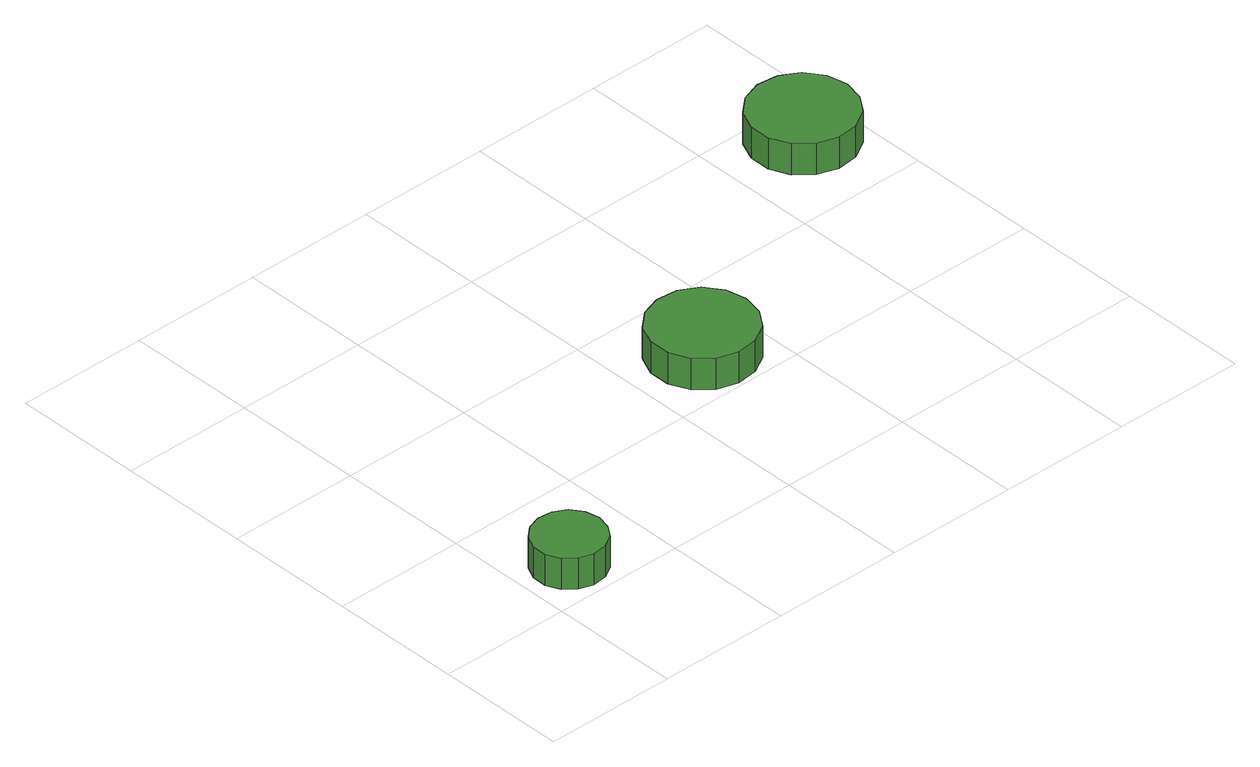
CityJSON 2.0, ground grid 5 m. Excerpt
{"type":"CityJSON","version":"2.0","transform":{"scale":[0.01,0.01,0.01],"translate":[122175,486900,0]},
"CityObjects":{
"tree1":{"type":"SolitaryVegetationObject","attributes":{"function":"something"},"geometry":[{"type":"MultiSurface","lod":"1","boundaries":[[[0,1,2,3,4,5,6,7,8,9,10,11,12,13,14]],[[15,16,17,18,19,20,21,22,23,24,25,26,27,28,29]],[[0,29,28,1]],[[1,28,27,2]],[[2,27,26,3]],[[3,26,25,4]],[[4,25,24,5]],[[5,24,23,6]],[[6,23,22,7]],[[7,22,21,8]],[[8,21,20,9]],[[9,20,19,10]],[[10,19,18,11]],[[11,18,17,12]],[[12,17,16,13]],[[13,16,15,14]],[[14,15,29,0]]]}]},
"tree2":{"type":"SolitaryVegetationObject","attributes":{"function":"something"},"geometry":[{"type":"MultiSurface","lod":"1","boundaries":[[[30,31,32,33,34,35,36,37,38,39,40,41,42,43,44]],[[45,46,47,48,49,50,51,52,53,54,55,56,57,58,59]],[[30,59,58,31]],[[31,58,57,32]],[[32,57,56,33]],[[33,56,55,34]],[[34,55,54,35]],[[35,54,53,36]],[[36,53,52,37]],[[37,52,51,38]],[[38,51,50,39]],[[39,50,49,40]],[[40,49,48,41]],[[41,48,47,42]],[[42,47,46,43]],[[43,46,45,44]],[[44,45,59,30]]]}]},
"tree3":{"type":"SolitaryVegetationObject","attributes":{"function":"something"},"geometry":[{"type":"MultiSurface","lod":"1","boundaries":[[[60,61,62,63,64,65,66,67,68,69,70,71,72,73,74]],[[75,76,77,78,79,80,81,82,83,84,85,86,87,88,89]],[[60,89,88,61]],[[61,88,87,62]],[[62,87,86,63]],[[63,86,85,64]],[[64,85,84,65]],[[65,84,83,66]],[[66,83,82,67]],[[67,82,81,68]],[[68,81,80,69]],[[69,80,79,70]],[[70,79,78,71]],[[71,78,77,72]],[[72,77,76,73]],[[73,76,75,74]],[[74,75,89,60]]]}]}
},
"vertices":[
[321,165,186],[309,219,186],[277,264,186],[229,291,186],[174,297,186],[122,280,186],[81,243,186],[58,193,186],[58,137,186],[81,87,186],[122,50,186],[174,33,186],[229,39,186],[277,66,186],[309,111,186],[309,111,61],[277,66,61],[229,39,61],[174,33,61],[122,50,61],[81,87,61],[58,137,61],[58,193,61],[81,243,61],[122,280,61],[174,297,61],[229,291,61],[277,264,61],[309,219,61],[321,165,61],
[1469,703,191],[1452,782,191],[1405,848,191],[1335,888,191],[1254,896,191],[1177,871,191],[1117,817,191],[1084,743,191],[1084,662,191],[1117,589,191],[1177,534,191],[1254,509,191],[1335,518,191],[1405,558,191],[1452,624,191],[1452,624,66],[1405,558,66],[1335,518,66],[1254,509,66],[1177,534,66],[1117,589,66],[1084,662,66],[1084,743,66],[1117,817,66],[1177,871,66],[1254,896,66],[1335,888,66],[1405,848,66],[1452,782,66],[1469,703,66],
[2495,1330,193],[2478,1409,193],[2431,1475,193],[2361,1515,193],[2280,1524,193],[2203,1499,193],[2143,1445,193],[2110,1371,193],[2110,1290,193],[2143,1216,193],[2203,1162,193],[2280,1137,193],[2361,1145,193],[2431,1186,193],[2478,1251,193],[2478,1251,68],[2431,1186,68],[2361,1145,68],[2280,1137,68],[2203,1162,68],[2143,1216,68],[2110,1290,68],[2110,1371,68],[2143,1445,68],[2203,1499,68],[2280,1524,68],[2361,1515,68],[2431,1475,68],[2478,1409,68],[2495,1330,68]
]}
